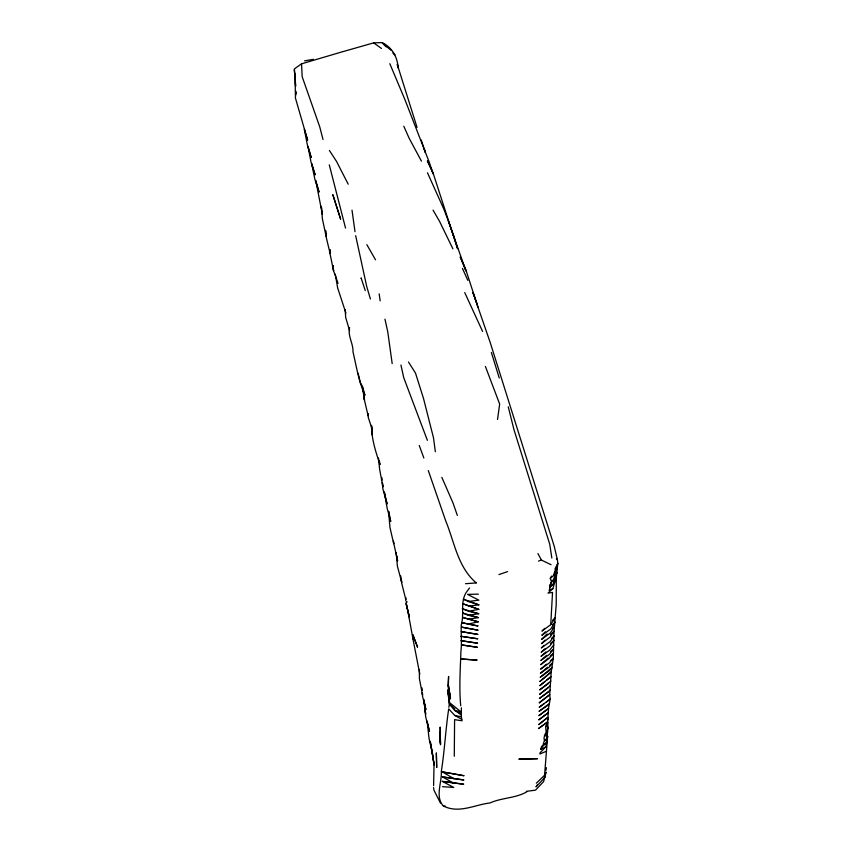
<?xml version="1.0" encoding="UTF-8"?>
<svg xmlns="http://www.w3.org/2000/svg" width="852" height="852" viewBox="0 0 852 852"><rect width="100%" height="100%" fill="white"/><g stroke="black" fill="none" stroke-linecap="round" stroke-linejoin="round"><path stroke-width="1.28" d="M448.354 685.168L450.452 698.193L448.354 685.168L448.599 676.435L448.024 686.318L450.367 699.013L448.887 689.162M454.286 756.267L454.595 719.652L462.103 720.792L461.326 716.756L461.39 707.767M434.051 763.786L433.593 785.725M546.015 751.379L539.955 753.988L540.051 752.795L546.015 746.693L547.655 736.032L544.566 775.256L536.345 783.212M548.294 719.706L548.347 717.948M477.386 304.92L472.903 292.47L490.241 342.6L554.215 546.185L557.304 559.423L557.826 563.353L556.303 577.901L556.207 604.824L554.034 631.247L553.289 658.351L551.191 672.026L549.71 694.668L550.19 699.141L548.603 707.65L547.666 721.612L545.781 726.511L546.888 725.829L545.717 727.193L546.047 731.005L546.888 730.526L544.407 735.627L546.579 734.286L544.077 737.076L544.183 740.154L546.569 738.95L548.07 726.98L547.857 728.907M406.276 601.416L406.138 603.972L409.418 617.104L406.138 603.972L406.99 601.544M349.618 327.573C347.52 335.986 353.367 343.494 352.984 351.791C356.434 366.477 358.639 381.27 364.944 395.253L362.313 385.871L364.443 400.025L368.096 415.723M544.652 628.382L541.989 631.076L550.743 624.676L552.533 592.428L548.038 593.088L552.841 588.647L556.441 576.985L554.034 581.586M419.376 669.491L419.418 678.799L422.539 695.083L422.379 692.697M405.722 600.362L405.989 597.763M441.336 771.294C441.986 782.583 434.839 796.663 443.349 805.981C458.951 813.894 474.394 804.81 489.985 802.946C501.839 797.632 515.417 798.345 526.76 791.87M546.015 746.693L540.615 749.441L541.553 747.47L546.313 742.891L547.602 731.527L546.452 736.021M417.512 647.147L412.794 634.612L417.544 646.956M497.525 419.45L499.666 404.061L485.406 366.466M546.015 770.251L546.409 767.673M296.038 91.334L295.346 97.714L307.625 140.197L304.345 129.312L307.348 144.829L311.236 157.62L307.987 146.438L311.044 162.21L315.165 174.862L311.63 163.563L314.92 179.484L319.074 192.115L315.815 180.635L322.312 214.225L321.342 206.599M448.855 707.32L449.409 704.04L447.843 689.939L449.675 702.751L461.454 712.208L454.617 710.355L449.409 704.04L447.747 690.173M441.389 770.985C444.616 750.431 445.607 729.504 448.706 708.907L454.744 715.435L461.667 719.258M295.442 82.314L295.612 86.169L294.409 68.863L301.544 63.825L341.78 51.961M550.829 585.324L549.135 590.404L552.841 588.647M526.355 791.359L535.514 790.155L543.555 781.646L546.164 772.2L544.705 774.287M296.006 92.772L295.41 95.2L295.016 73.954M555.834 574.781L556.952 572.438L553.001 584.419L549.796 585.856L551.319 582.278L553.278 580.563L557.038 567.922L554.183 575.1M549.796 585.856L552.171 580.106M540.615 749.441L542.213 745.777M465.629 593.418C460.261 603.12 464.436 614.42 461.294 624.633C460.868 633.632 461.997 642.759 460.889 651.705C460.325 669.672 459.015 687.777 460.73 705.807M553.278 580.563L551.297 581.234L550.286 578.391L551.446 576.08M554.918 569.136L557.826 563.353L553.257 575.803L550.286 578.391M550.743 624.676L555.291 617.636L552.628 620.32M537.442 784.767L535.993 786.865L544.023 778.345M466.012 592.726L469.516 587.955M553.768 644.794L549.817 650.076L541.02 656.349L545.919 651.908M549.721 587.667L553.001 584.419M545.078 640.108L541.489 643.654L550.158 637.008L554.034 631.247L550.456 634.793M545.386 631.79L541.829 635.294L550.658 629.117L555.153 622.152L552.49 624.782M547.101 633.92L541.606 639.33L550.381 632.972L554.418 626.71L552.586 628.51M544.14 645.326L541.35 647.946L550.126 641.609L554.364 635.73L551.574 638.35M544.886 648.83L541.222 652.259L549.955 645.805L554.056 640.257L550.392 643.686M543.683 778.387L545.44 776.758M546.579 655.358L540.839 660.513L549.615 654.155L553.267 649.331L550.403 651.918M548.23 658.032L540.669 664.698L549.38 658.17L552.948 653.867L550.115 656.359M546.462 664.177L540.605 669.171L549.38 662.856L553.289 658.351L550.36 660.843M547.485 667.233L540.402 673.282L549.221 667.063L552.533 662.909L549.508 665.508M544.96 681.515L539.827 685.658L551.106 676.541L547.005 679.853M550.403 685.604L539.593 694.348L548.273 687.702M547.804 717.352L538.72 724.583L547.335 717.778M550.914 681.057L539.678 689.896L548.443 683.517M550.296 690.12L539.401 698.459L548.219 692.229M548.049 712.826L538.73 719.919L547.442 713.401M548.613 708.278L538.879 715.669L547.623 709.215M544.204 703.582L539.209 707.277L550.19 699.141L546.196 702.101M549.338 703.709L539.007 711.356L547.879 705.296M547.57 721.878L538.485 728.567L547.261 722.219M546.313 742.891L543.054 744.744L544.055 741.57L546.569 738.95L548.102 722.475M538.485 561.117L541.414 560.073L551.074 564.716M498.931 574.567L507.6 571.607M342.461 51.77L373.655 42.866L382.037 42.6C392.271 47.371 397.373 56.967 398.182 67.915L397.277 64.443L417.054 127.385M468.089 624.079L478.078 625.986L461.592 622.567L468.089 624.079L478.249 621.811L462.721 617.455L478.249 621.811M468.589 610.66L462.274 608.743L468.515 611.278L478.792 609.35L463.041 603.834L478.792 609.35M304.601 60.843L313.419 59.321M468.046 619.276L478.409 617.593L462.647 613.014L468.302 615.314L478.409 617.593M468.302 615.314L478.686 613.717L471.113 611.427M468.366 606.134L478.867 604.845L463.382 599.169L468.376 601.48L478.867 600.17L467.556 594.376L478.409 594.142M465.512 583.695L476.364 582.938M442.529 786.662L453.743 787.461L442.337 781.39L463.573 784.213L442.337 781.39M443.349 805.981L445.479 806.194M442.401 776.896L463.712 779.963L442.401 776.896L453.903 783.265M442.284 771.88L463.861 775.693L442.284 771.88L453.946 778.707M454.744 715.435L461.326 716.756M468.515 611.278L478.686 613.717M468.376 601.48L478.867 604.845M556.388 558.955L557.304 559.423M454.617 710.355L461.283 714.775L457.63 711.473M382.037 42.6L390.802 50.161M373.655 42.866L381.462 48.436M449.409 704.04L454.883 708.992M383.4 44.208L386.275 46.86M392.985 53.016L394.902 54.784L393.262 52.931M476.14 582.8C457.748 567.102 454.499 542.277 445.788 521.083L428.29 470.56M329.383 150.453L336.529 161.401L348.191 184.192M361.674 384.87L360.385 382.846L358.106 373.24M408.491 362.015L415.478 373.048L423.508 398.47L433.487 437.79L435.34 451.73M366.85 244.662L375.53 259.828M433.05 210.114L439.579 221.403L452.881 248.827M421.431 161.145L409.141 138.205L403.805 126.234M537.942 553.566L541.414 560.073M464.745 292.609L482.583 331.417M440.495 803.127L433.966 790.198L433.593 787.557M462.444 268.412L467.823 280.351M427.47 172.786L443.626 208.602L448.344 220.924L465.927 270.925L460.218 256.889L465.703 269.36L477.972 307.103M389.822 63.698L405.083 100.014L428.95 161.443L433.306 173.957L427.416 160.762L433.146 173.222L457.599 248.709L452.817 233.384M441.837 477.344L452.966 502.872L457.354 515.428M427.385 440.356L403.742 377.692L400.93 365.018M419.248 445.468L423.849 458.003M338.063 283.333L333.558 270.787L330.001 253.651L329.884 249.796M345.923 313.174L337.637 287.87M448.344 220.924L453.69 236.11M421.207 139.962L425.404 152.54L424.264 149.111M365.242 290.543L361.088 277.901L361.259 278.412M372.367 429.994L368.234 417.342L368.107 413.486M491.37 352.472L499.251 377.99M412.986 639.106L419.791 674.102M349.565 330.576L345.699 317.551L345.166 309.468M370.418 298.999L366.69 286.389L355.667 235.674M345.529 228.048L329.277 164.841M508.261 406.83L513.958 429.61L549.742 544.247L551.84 558.039M323.014 139.536L319.756 126.895L302.162 76.669L301.544 63.825M294.174 69.949L295.218 77.181M405.829 599.67L401.707 583.269L400.728 575.963M371.515 425.404C371.525 438.887 375.711 451.943 380.024 464.585L379.31 460.719M427.427 722.443L429.483 731.495L425.659 716.745L424.179 701.388M384.976 319.17L387.767 331.854L392.186 363.623M388.736 511.424L390.727 521.403L387.181 508.42L384.305 491.966L387.106 503.979L382.836 488.697L382.303 482.551M335.315 274.216L337.573 287.55M406.681 604.792L412.986 639.032M434.115 765.043L432.007 751.059L434.019 763.956M401.207 578.732L401.75 582.512L397.394 566.197L396.212 552.746M396.904 556.122L397.596 560.914L393.496 542.042M379.161 293.833L380.162 300.852M352.014 210.178L354.996 231.637M427.14 721.143L429.025 738.396L432.528 753.711L430.239 741.378L434.062 764.436M321.279 206.365L321.577 208.815M321.886 211.264L322.354 218.687L326.06 236.047L325.634 230.839M363.069 388.533L364.443 400.025L363.793 392.271M424.2 701.388L425.67 714.178L423.721 699.503L425.904 709.578L422.56 696.478L422.347 692.836M333.025 265.632L333.569 270.723L333.015 265.664M382.527 483.02L382.931 486.886L379.619 469.292L378.49 458.025M393.464 541.063L393.699 543.661L389.95 527.463L388.587 511.424M381.888 477.642L382.101 480.091M325.581 230.37L326.06 236.558L330.033 253.268L329.905 249.53M422.049 687.99L422.198 690.418M371.781 426.106L371.962 434.69M436.352 753.104L436.693 767.46L436.352 753.104M556.931 568.593L554.119 575.441L556.931 568.593M552.149 667.446L548.997 671.078L540.179 677.297L552.149 667.446M551.191 672.026L539.976 681.408L551.191 672.026M549.71 694.668L539.284 702.793L549.71 694.668M537.484 758.685L519.049 759.153L537.484 758.685M476.928 660.108L460.591 658.958L476.928 660.108M477.642 638.776L461.038 636.316L477.642 638.776M477.354 647.286L461.635 644.932L477.354 647.286M477.546 643.185L461.188 640.704L477.546 643.185M477.908 630.161L461.475 627.115L477.908 630.161M477.748 634.378L461.39 631.641L477.748 634.378M340.598 219.049L332.876 194.842L340.598 219.049M440.537 744.637L439.76 731.815L440.537 744.637M440.473 743.37L440.164 727.278L440.473 743.37"/></g></svg>
